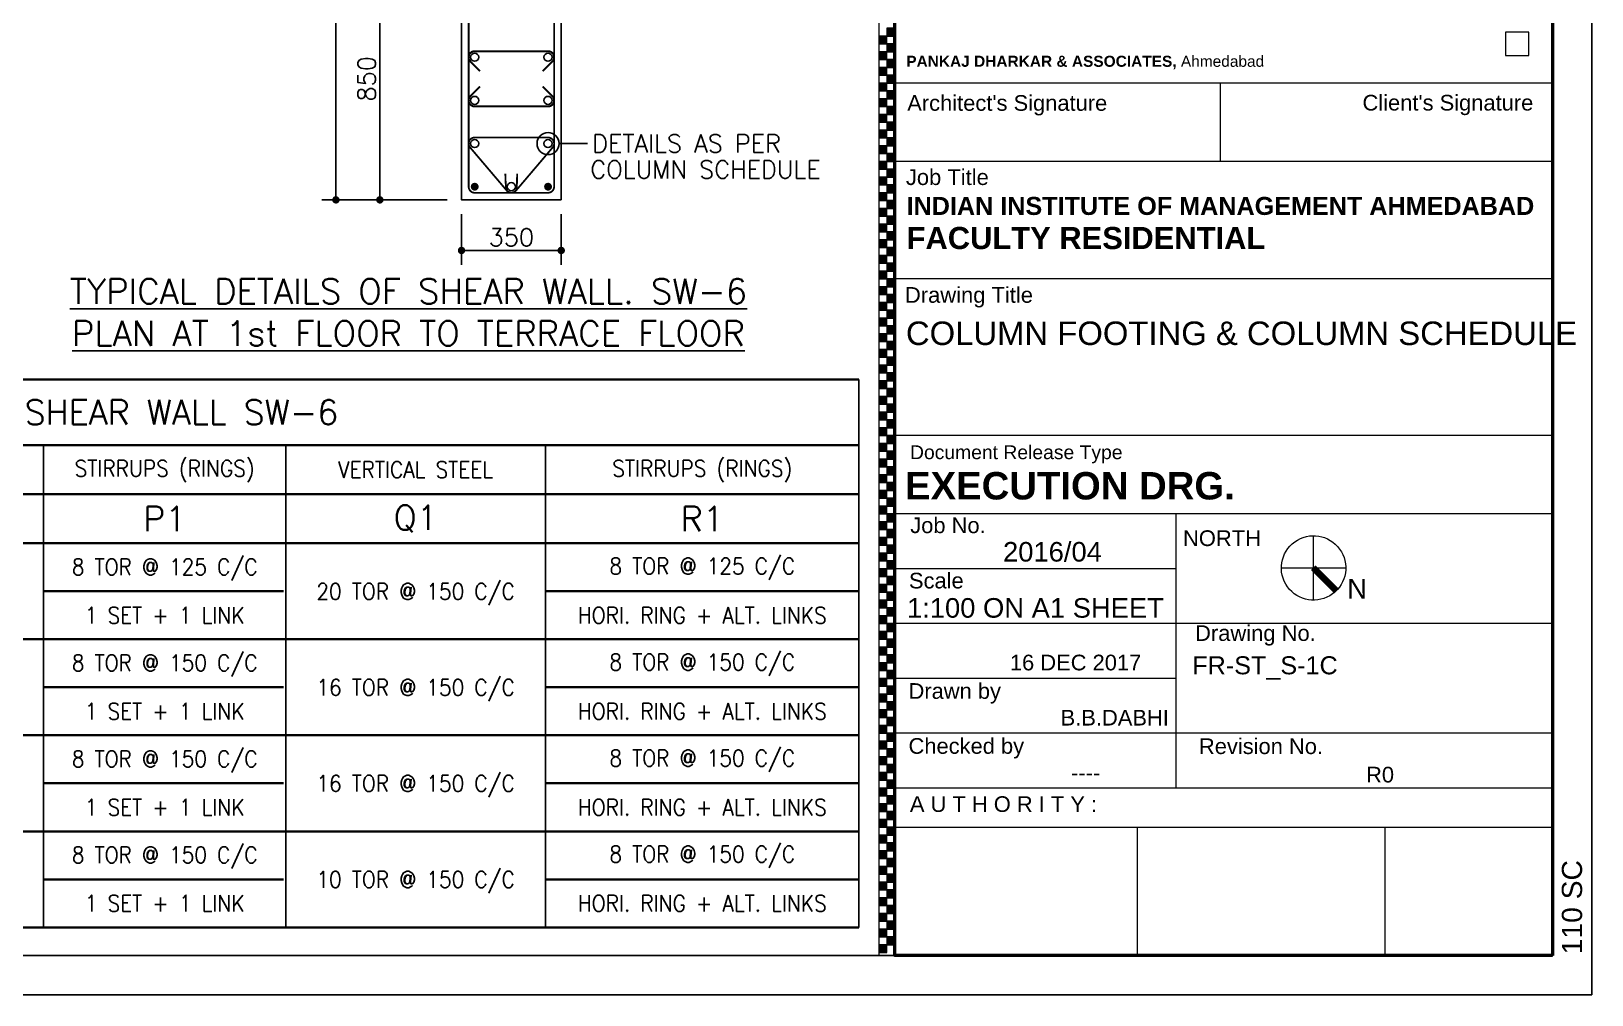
# Model space of a CAD drawing. Extents: x -200722 to 834823, y -494970 to 88783.
# Drawn here: x 293267 to 315183, y -183583 to -170053 of the extents above; entities that cross this region are included whole.
import ezdxf
from ezdxf.enums import TextEntityAlignment as Align

# ---------------------------------------------------------------- set-up
doc = ezdxf.new("R2010")
doc.units = 0
doc.header["$LTSCALE"] = 100
doc.header["$MEASUREMENT"] = 0
doc.header["$PDMODE"] = 34
doc.layers.get('0').update_dxf_attribs({"linetype": 'CONTINUOUS'})
doc.layers.get('DEFPOINTS').update_dxf_attribs({"linetype": 'CONTINUOUS'})
doc.layers.add('9_PRINT BOUNDARY_NON PRINT', color=32, linetype='CONTINUOUS', plot=False)
doc.layers.add('9_TITLE TEXT', color=7, linetype='CONTINUOUS', lineweight=20)
for name, color, linetype in [('BEAM', 4, 'CONTINUOUS'), ('COL. SHED. STEEL.', 6, 'CONTINUOUS'), ('column', 240, 'CONTINUOUS'), ('STEEL', 6, 'CONTINUOUS'), ('TEXT', 2, 'CONTINUOUS')]:
    doc.layers.add(name, color=color, linetype=linetype)
doc.styles.add('ROMANS', font='romans.shx')
doc.styles.add('SANSSERIF', font='SAS_____.pfb', dxfattribs={"height": 325})
doc.styles.get("Standard").update_dxf_attribs({"font": 'simplex.shx'})
doc.styles.add('TITLES', font='arial.ttf')
doc.dimstyles.new('STANDARD$0', dxfattribs={"dimtxt": 2.5, "dimasz": 2.5, "dimexe": 2, "dimexo": 0.7, "dimgap": 0.9, "dimtad": 1, "dimdec": 0, "dimdsep": 46, "dimtxsty": 'ROMANS', "dimcen": 0.09, "dimclrd": 4, "dimclre": 4, "dimclrt": 3, "dimadec": 0, "dimazin": 0, "dimtfac": 1, "dimtdec": 0, "dimtmove": 0, "dimatfit": 3, "dimfxl": 1, "dimtolj": 1, "dimtzin": 0, "dimarcsym": 0})

# ---------------------------------------------------------------- blocks, each defined once
blk = doc.blocks.new('TITLE CHAIN')
at = {"layer": '9_TITLE TEXT'}
h = blk.add_hatch(color=256, dxfattribs=at)
h.dxf.hatch_style = 1
h.paths.add_polyline_path([(1, -466.62), (2, -466.62), (2, -465.62), (1, -465.62)])
h = blk.add_hatch(color=256, dxfattribs=at)
h.dxf.hatch_style = 1
h.paths.add_polyline_path([(0, -467.62), (1, -467.62), (1, -466.62), (0, -466.62)])
h = blk.add_hatch(color=256, dxfattribs=at)
h.dxf.hatch_style = 1
h.paths.add_polyline_path([(1, -468.62), (2, -468.62), (2, -467.62), (1, -467.62)])
h = blk.add_hatch(color=256, dxfattribs=at)
h.dxf.hatch_style = 1
h.paths.add_polyline_path([(0, -469.62), (1, -469.62), (1, -468.62), (0, -468.62)])
h = blk.add_hatch(color=256, dxfattribs=at)
h.dxf.hatch_style = 1
h.paths.add_polyline_path([(1, -470.62), (2, -470.62), (2, -469.62), (1, -469.62)])
h = blk.add_hatch(color=256, dxfattribs=at)
h.dxf.hatch_style = 1
h.paths.add_polyline_path([(0, -471.62), (1, -471.62), (1, -470.62), (0, -470.62)])
h = blk.add_hatch(color=256, dxfattribs=at)
h.dxf.hatch_style = 1
h.paths.add_polyline_path([(1, -472.62), (2, -472.62), (2, -471.62), (1, -471.62)])
h = blk.add_hatch(color=256, dxfattribs=at)
h.dxf.hatch_style = 1
h.paths.add_polyline_path([(0, -473.62), (1, -473.62), (1, -472.62), (0, -472.62)])
h = blk.add_hatch(color=256, dxfattribs=at)
h.dxf.hatch_style = 1
h.paths.add_polyline_path([(1, -474.62), (2, -474.62), (2, -473.62), (1, -473.62)])
h = blk.add_hatch(color=256, dxfattribs=at)
h.dxf.hatch_style = 1
h.paths.add_polyline_path([(0, -475.62), (1, -475.62), (1, -474.62), (0, -474.62)])
h = blk.add_hatch(color=256, dxfattribs=at)
h.dxf.hatch_style = 1
h.paths.add_polyline_path([(1, -476.62), (2, -476.62), (2, -475.62), (1, -475.62)])
h = blk.add_hatch(color=256, dxfattribs=at)
h.dxf.hatch_style = 1
h.paths.add_polyline_path([(0, -477.62), (1, -477.62), (1, -476.62), (0, -476.62)])
h = blk.add_hatch(color=256, dxfattribs=at)
h.dxf.hatch_style = 1
h.paths.add_polyline_path([(1, -478.62), (2, -478.62), (2, -477.62), (1, -477.62)])
h = blk.add_hatch(color=256, dxfattribs=at)
h.dxf.hatch_style = 1
h.paths.add_polyline_path([(0, -479.62), (1, -479.62), (1, -478.62), (0, -478.62)])
h = blk.add_hatch(color=256, dxfattribs=at)
h.dxf.hatch_style = 1
h.paths.add_polyline_path([(1, -480.62), (2, -480.62), (2, -479.62), (1, -479.62)])
h = blk.add_hatch(color=256, dxfattribs=at)
h.dxf.hatch_style = 1
h.paths.add_polyline_path([(0, -481.62), (1, -481.62), (1, -480.62), (0, -480.62)])
h = blk.add_hatch(color=256, dxfattribs=at)
h.dxf.hatch_style = 1
h.paths.add_polyline_path([(1, -482.62), (2, -482.62), (2, -481.62), (1, -481.62)])
h = blk.add_hatch(color=256, dxfattribs=at)
h.dxf.hatch_style = 1
h.paths.add_polyline_path([(0, -483.62), (1, -483.62), (1, -482.62), (0, -482.62)])
h = blk.add_hatch(color=256, dxfattribs=at)
h.dxf.hatch_style = 1
h.paths.add_polyline_path([(1, -484.62), (2, -484.62), (2, -483.62), (1, -483.62)])
h = blk.add_hatch(color=256, dxfattribs=at)
h.dxf.hatch_style = 1
h.paths.add_polyline_path([(0, -485.62), (1, -485.62), (1, -484.62), (0, -484.62)])
h = blk.add_hatch(color=256, dxfattribs=at)
h.dxf.hatch_style = 1
h.paths.add_polyline_path([(1, -486.62), (2, -486.62), (2, -485.62), (1, -485.62)])
h = blk.add_hatch(color=256, dxfattribs=at)
h.dxf.hatch_style = 1
h.paths.add_polyline_path([(0, -487.62), (1, -487.62), (1, -486.62), (0, -486.62)])
h = blk.add_hatch(color=256, dxfattribs=at)
h.dxf.hatch_style = 1
h.paths.add_polyline_path([(1, -488.62), (2, -488.62), (2, -487.62), (1, -487.62)])
h = blk.add_hatch(color=256, dxfattribs=at)
h.dxf.hatch_style = 1
h.paths.add_polyline_path([(0, -489.62), (1, -489.62), (1, -488.62), (0, -488.62)])
h = blk.add_hatch(color=256, dxfattribs=at)
h.dxf.hatch_style = 1
h.paths.add_polyline_path([(1, -490.62), (2, -490.62), (2, -489.62), (1, -489.62)])
h = blk.add_hatch(color=256, dxfattribs=at)
h.dxf.hatch_style = 1
h.paths.add_polyline_path([(0, -491.62), (1, -491.62), (1, -490.62), (0, -490.62)])
h = blk.add_hatch(color=256, dxfattribs=at)
h.dxf.hatch_style = 1
h.paths.add_polyline_path([(1, -492.62), (2, -492.62), (2, -491.62), (1, -491.62)])
h = blk.add_hatch(color=256, dxfattribs=at)
h.dxf.hatch_style = 1
h.paths.add_polyline_path([(0, -493.62), (1, -493.62), (1, -492.62), (0, -492.62)])
h = blk.add_hatch(color=256, dxfattribs=at)
h.dxf.hatch_style = 1
h.paths.add_polyline_path([(1, -494.62), (2, -494.62), (2, -493.62), (1, -493.62)])
h = blk.add_hatch(color=256, dxfattribs=at)
h.dxf.hatch_style = 1
h.paths.add_polyline_path([(0, -495.62), (1, -495.62), (1, -494.62), (0, -494.62)])
h = blk.add_hatch(color=256, dxfattribs=at)
h.dxf.hatch_style = 1
h.paths.add_polyline_path([(1, -496.62), (2, -496.62), (2, -495.62), (1, -495.62)])
h = blk.add_hatch(color=256, dxfattribs=at)
h.dxf.hatch_style = 1
h.paths.add_polyline_path([(0, -497.62), (1, -497.62), (1, -496.62), (0, -496.62)])
h = blk.add_hatch(color=256, dxfattribs=at)
h.dxf.hatch_style = 1
h.paths.add_polyline_path([(1, -498.62), (2, -498.62), (2, -497.62), (1, -497.62)])
h = blk.add_hatch(color=256, dxfattribs=at)
h.dxf.hatch_style = 1
h.paths.add_polyline_path([(0, -499.62), (1, -499.62), (1, -498.62), (0, -498.62)])
h = blk.add_hatch(color=256, dxfattribs=at)
h.dxf.hatch_style = 1
h.paths.add_polyline_path([(1, -500.62), (2, -500.62), (2, -499.62), (1, -499.62)])
h = blk.add_hatch(color=256, dxfattribs=at)
h.dxf.hatch_style = 1
h.paths.add_polyline_path([(0, -501.62), (1, -501.62), (1, -500.62), (0, -500.62)])
h = blk.add_hatch(color=256, dxfattribs=at)
h.dxf.hatch_style = 1
h.paths.add_polyline_path([(1, -502.62), (2, -502.62), (2, -501.62), (1, -501.62)])
h = blk.add_hatch(color=256, dxfattribs=at)
h.dxf.hatch_style = 1
h.paths.add_polyline_path([(0, -503.62), (1, -503.62), (1, -502.62), (0, -502.62)])
h = blk.add_hatch(color=256, dxfattribs=at)
h.dxf.hatch_style = 1
h.paths.add_polyline_path([(1, -504.62), (2, -504.62), (2, -503.62), (1, -503.62)])
h = blk.add_hatch(color=256, dxfattribs=at)
h.dxf.hatch_style = 1
h.paths.add_polyline_path([(0, -505.62), (1, -505.62), (1, -504.62), (0, -504.62)])
h = blk.add_hatch(color=256, dxfattribs=at)
h.dxf.hatch_style = 1
h.paths.add_polyline_path([(1, -506.62), (2, -506.62), (2, -505.62), (1, -505.62)])
h = blk.add_hatch(color=256, dxfattribs=at)
h.dxf.hatch_style = 1
h.paths.add_polyline_path([(0, -507.62), (1, -507.62), (1, -506.62), (0, -506.62)])
h = blk.add_hatch(color=256, dxfattribs=at)
h.dxf.hatch_style = 1
h.paths.add_polyline_path([(1, -508.62), (2, -508.62), (2, -507.62), (1, -507.62)])
h = blk.add_hatch(color=256, dxfattribs=at)
h.dxf.hatch_style = 1
h.paths.add_polyline_path([(0, -509.62), (1, -509.62), (1, -508.62), (0, -508.62)])
h = blk.add_hatch(color=256, dxfattribs=at)
h.dxf.hatch_style = 1
h.paths.add_polyline_path([(1, -510.62), (2, -510.62), (2, -509.62), (1, -509.62)])
h = blk.add_hatch(color=256, dxfattribs=at)
h.dxf.hatch_style = 1
h.paths.add_polyline_path([(0, -511.62), (1, -511.62), (1, -510.62), (0, -510.62)])
h = blk.add_hatch(color=256, dxfattribs=at)
h.dxf.hatch_style = 1
h.paths.add_polyline_path([(1, -512.62), (2, -512.62), (2, -511.62), (1, -511.62)])
h = blk.add_hatch(color=256, dxfattribs=at)
h.dxf.hatch_style = 1
h.paths.add_polyline_path([(0, -513.62), (1, -513.62), (1, -512.62), (0, -512.62)])
h = blk.add_hatch(color=256, dxfattribs=at)
h.dxf.hatch_style = 1
h.paths.add_polyline_path([(1, -514.62), (2, -514.62), (2, -513.62), (1, -513.62)])
h = blk.add_hatch(color=256, dxfattribs=at)
h.dxf.hatch_style = 1
h.paths.add_polyline_path([(0, -515.62), (1, -515.62), (1, -514.62), (0, -514.62)])
h = blk.add_hatch(color=256, dxfattribs=at)
h.dxf.hatch_style = 1
h.paths.add_polyline_path([(1, -516.62), (2, -516.62), (2, -515.62), (1, -515.62)])
h = blk.add_hatch(color=256, dxfattribs=at)
h.dxf.hatch_style = 1
h.paths.add_polyline_path([(0, -517.62), (1, -517.62), (1, -516.62), (0, -516.62)])
h = blk.add_hatch(color=256, dxfattribs=at)
h.dxf.hatch_style = 1
h.paths.add_polyline_path([(1, -518.62), (2, -518.62), (2, -517.62), (1, -517.62)])
h = blk.add_hatch(color=256, dxfattribs=at)
h.dxf.hatch_style = 1
h.paths.add_polyline_path([(0, -519.62), (1, -519.62), (1, -518.62), (0, -518.62)])
h = blk.add_hatch(color=256, dxfattribs=at)
h.dxf.hatch_style = 1
h.paths.add_polyline_path([(1, -520.62), (2, -520.62), (2, -519.62), (1, -519.62)])
h = blk.add_hatch(color=256, dxfattribs=at)
h.dxf.hatch_style = 1
h.paths.add_polyline_path([(0, -521.62), (1, -521.62), (1, -520.62), (0, -520.62)])
h = blk.add_hatch(color=256, dxfattribs=at)
h.dxf.hatch_style = 1
h.paths.add_polyline_path([(1, -522.62), (2, -522.62), (2, -521.62), (1, -521.62)])
h = blk.add_hatch(color=256, dxfattribs=at)
h.dxf.hatch_style = 1
h.paths.add_polyline_path([(0, -523.62), (1, -523.62), (1, -522.62), (0, -522.62)])
h = blk.add_hatch(color=256, dxfattribs=at)
h.dxf.hatch_style = 1
h.paths.add_polyline_path([(1, -524.62), (2, -524.62), (2, -523.62), (1, -523.62)])
h = blk.add_hatch(color=256, dxfattribs=at)
h.dxf.hatch_style = 1
h.paths.add_polyline_path([(0, -525.62), (1, -525.62), (1, -524.62), (0, -524.62)])
h = blk.add_hatch(color=256, dxfattribs=at)
h.dxf.hatch_style = 1
h.paths.add_polyline_path([(1, -526.62), (2, -526.62), (2, -525.62), (1, -525.62)])
h = blk.add_hatch(color=256, dxfattribs=at)
h.dxf.hatch_style = 1
h.paths.add_polyline_path([(0, -527.62), (1, -527.62), (1, -526.62), (0, -526.62)])
h = blk.add_hatch(color=256, dxfattribs=at)
h.dxf.hatch_style = 1
h.paths.add_polyline_path([(1, -528.62), (2, -528.62), (2, -527.62), (1, -527.62)])
h = blk.add_hatch(color=256, dxfattribs=at)
h.dxf.hatch_style = 1
h.paths.add_polyline_path([(0, -529.62), (1, -529.62), (1, -528.62), (0, -528.62)])
h = blk.add_hatch(color=256, dxfattribs=at)
h.dxf.hatch_style = 1
h.paths.add_polyline_path([(1, -530.62), (2, -530.62), (2, -529.62), (1, -529.62)])
h = blk.add_hatch(color=256, dxfattribs=at)
h.dxf.hatch_style = 1
h.paths.add_polyline_path([(0, -531.62), (1, -531.62), (1, -530.62), (0, -530.62)])
h = blk.add_hatch(color=256, dxfattribs=at)
h.dxf.hatch_style = 1
h.paths.add_polyline_path([(1, -532.62), (2, -532.62), (2, -531.62), (1, -531.62)])
h = blk.add_hatch(color=256, dxfattribs=at)
h.dxf.hatch_style = 1
h.paths.add_polyline_path([(0, -533.62), (1, -533.62), (1, -532.62), (0, -532.62)])
h = blk.add_hatch(color=256, dxfattribs=at)
h.dxf.hatch_style = 1
h.paths.add_polyline_path([(1, -534.62), (2, -534.62), (2, -533.62), (1, -533.62)])
h = blk.add_hatch(color=256, dxfattribs=at)
h.dxf.hatch_style = 1
h.paths.add_polyline_path([(0, -535.62), (1, -535.62), (1, -534.62), (0, -534.62)])
h = blk.add_hatch(color=256, dxfattribs=at)
h.dxf.hatch_style = 1
h.paths.add_polyline_path([(1, -536.62), (2, -536.62), (2, -535.62), (1, -535.62)])
h = blk.add_hatch(color=256, dxfattribs=at)
h.dxf.hatch_style = 1
h.paths.add_polyline_path([(0, -537.62), (1, -537.62), (1, -536.62), (0, -536.62)])
h = blk.add_hatch(color=256, dxfattribs=at)
h.dxf.hatch_style = 1
h.paths.add_polyline_path([(1, -538.62), (2, -538.62), (2, -537.62), (1, -537.62)])
h = blk.add_hatch(color=256, dxfattribs=at)
h.dxf.hatch_style = 1
h.paths.add_polyline_path([(0, -539.62), (1, -539.62), (1, -538.62), (0, -538.62)])
h = blk.add_hatch(color=256, dxfattribs=at)
h.dxf.hatch_style = 1
h.paths.add_polyline_path([(1, -540.62), (2, -540.62), (2, -539.62), (1, -539.62)])
h = blk.add_hatch(color=256, dxfattribs=at)
h.dxf.hatch_style = 1
h.paths.add_polyline_path([(0, -541.62), (1, -541.62), (1, -540.62), (0, -540.62)])
h = blk.add_hatch(color=256, dxfattribs=at)
h.dxf.hatch_style = 1
h.paths.add_polyline_path([(1, -542.62), (2, -542.62), (2, -541.62), (1, -541.62)])
h = blk.add_hatch(color=256, dxfattribs=at)
h.dxf.hatch_style = 1
h.paths.add_polyline_path([(0, -543.62), (1, -543.62), (1, -542.62), (0, -542.62)])
h = blk.add_hatch(color=256, dxfattribs=at)
h.dxf.hatch_style = 1
h.paths.add_polyline_path([(1, -544.62), (2, -544.62), (2, -543.62), (1, -543.62)])
h = blk.add_hatch(color=256, dxfattribs=at)
h.dxf.hatch_style = 1
h.paths.add_polyline_path([(0, -545.62), (1, -545.62), (1, -544.62), (0, -544.62)])
h = blk.add_hatch(color=256, dxfattribs=at)
h.dxf.hatch_style = 1
h.paths.add_polyline_path([(1, -546.62), (2, -546.62), (2, -545.62), (1, -545.62)])
h = blk.add_hatch(color=256, dxfattribs=at)
h.dxf.hatch_style = 1
h.paths.add_polyline_path([(0, -547.62), (1, -547.62), (1, -546.62), (0, -546.62)])
h = blk.add_hatch(color=256, dxfattribs=at)
h.dxf.hatch_style = 1
h.paths.add_polyline_path([(1, -548.62), (2, -548.62), (2, -547.62), (1, -547.62)])
h = blk.add_hatch(color=256, dxfattribs=at)
h.dxf.hatch_style = 1
h.paths.add_polyline_path([(0, -549.62), (1, -549.62), (1, -548.62), (0, -548.62)])
h = blk.add_hatch(color=256, dxfattribs=at)
h.dxf.hatch_style = 1
h.paths.add_polyline_path([(1, -550.62), (2, -550.62), (2, -549.62), (1, -549.62)])
h = blk.add_hatch(color=256, dxfattribs=at)
h.dxf.hatch_style = 1
h.paths.add_polyline_path([(0, -551.62), (1, -551.62), (1, -550.62), (0, -550.62)])
h = blk.add_hatch(color=256, dxfattribs=at)
h.dxf.hatch_style = 1
h.paths.add_polyline_path([(1, -552.62), (2, -552.62), (2, -551.62), (1, -551.62)])
h = blk.add_hatch(color=256, dxfattribs=at)
h.dxf.hatch_style = 1
h.paths.add_polyline_path([(0, -553.62), (1, -553.62), (1, -552.62), (0, -552.62)])
h = blk.add_hatch(color=256, dxfattribs=at)
h.dxf.hatch_style = 1
h.paths.add_polyline_path([(1, -554.62), (2, -554.62), (2, -553.62), (1, -553.62)])
h = blk.add_hatch(color=256, dxfattribs=at)
h.dxf.hatch_style = 1
h.paths.add_polyline_path([(0, -555.62), (1, -555.62), (1, -554.62), (0, -554.62)])
h = blk.add_hatch(color=256, dxfattribs=at)
h.dxf.hatch_style = 1
h.paths.add_polyline_path([(1, -556.62), (2, -556.62), (2, -555.62), (1, -555.62)])
h = blk.add_hatch(color=256, dxfattribs=at)
h.dxf.hatch_style = 1
h.paths.add_polyline_path([(0, -557.62), (1, -557.62), (1, -556.62), (0, -556.62)])
h = blk.add_hatch(color=256, dxfattribs=at)
h.dxf.hatch_style = 1
h.paths.add_polyline_path([(1, -558.62), (2, -558.62), (2, -557.62), (1, -557.62)])
h = blk.add_hatch(color=256, dxfattribs=at)
h.dxf.hatch_style = 1
h.paths.add_polyline_path([(0, -559.62), (1, -559.62), (1, -558.62), (0, -558.62)])
h = blk.add_hatch(color=256, dxfattribs=at)
h.dxf.hatch_style = 1
h.paths.add_polyline_path([(1, -560.62), (2, -560.62), (2, -559.62), (1, -559.62)])
h = blk.add_hatch(color=256, dxfattribs=at)
h.dxf.hatch_style = 1
h.paths.add_polyline_path([(0, -561.62), (1, -561.62), (1, -560.62), (0, -560.62)])
h = blk.add_hatch(color=256, dxfattribs=at)
h.dxf.hatch_style = 1
h.paths.add_polyline_path([(1, -562.62), (2, -562.62), (2, -561.62), (1, -561.62)])
h = blk.add_hatch(color=256, dxfattribs=at)
h.dxf.hatch_style = 1
h.paths.add_polyline_path([(0, -563.62), (1, -563.62), (1, -562.62), (0, -562.62)])
h = blk.add_hatch(color=256, dxfattribs=at)
h.dxf.hatch_style = 1
h.paths.add_polyline_path([(1, -564.62), (2, -564.62), (2, -563.62), (1, -563.62)])
h = blk.add_hatch(color=256, dxfattribs=at)
h.dxf.hatch_style = 1
h.paths.add_polyline_path([(0, -565.62), (1, -565.62), (1, -564.62), (0, -564.62)])
h = blk.add_hatch(color=256, dxfattribs=at)
h.dxf.hatch_style = 1
h.paths.add_polyline_path([(1, -566.62), (2, -566.62), (2, -565.62), (1, -565.62)])
h = blk.add_hatch(color=256, dxfattribs=at)
h.dxf.hatch_style = 1
h.paths.add_polyline_path([(0, -567.62), (1, -567.62), (1, -566.62), (0, -566.62)])
h = blk.add_hatch(color=256, dxfattribs=at)
h.dxf.hatch_style = 1
h.paths.add_polyline_path([(1, -568.62), (2, -568.62), (2, -567.62), (1, -567.62)])
h = blk.add_hatch(color=256, dxfattribs=at)
h.dxf.hatch_style = 1
h.paths.add_polyline_path([(0, -569.62), (1, -569.62), (1, -568.62), (0, -568.62)])
h = blk.add_hatch(color=256, dxfattribs=at)
h.dxf.hatch_style = 1
h.paths.add_polyline_path([(1, -570.62), (2, -570.62), (2, -569.62), (1, -569.62)])
h = blk.add_hatch(color=256, dxfattribs=at)
h.dxf.hatch_style = 1
h.paths.add_polyline_path([(0, -571.62), (1, -571.62), (1, -570.62), (0, -570.62)])
h = blk.add_hatch(color=256, dxfattribs=at)
h.dxf.hatch_style = 1
h.paths.add_polyline_path([(1, -572.62), (2, -572.62), (2, -571.62), (1, -571.62)])
h = blk.add_hatch(color=256, dxfattribs=at)
h.dxf.hatch_style = 1
h.paths.add_polyline_path([(0, -573.62), (1, -573.62), (1, -572.62), (0, -572.62)])
h = blk.add_hatch(color=256, dxfattribs=at)
h.dxf.hatch_style = 1
h.paths.add_polyline_path([(1, -574.62), (2, -574.62), (2, -573.62), (1, -573.62)])
h = blk.add_hatch(color=256, dxfattribs=at)
h.dxf.hatch_style = 1
h.paths.add_polyline_path([(0, -575.62), (1, -575.62), (1, -574.62), (0, -574.62)])
h = blk.add_hatch(color=256, dxfattribs=at)
h.dxf.hatch_style = 1
h.paths.add_polyline_path([(1, -576.62), (2, -576.62), (2, -575.62), (1, -575.62)])
h = blk.add_hatch(color=256, dxfattribs=at)
h.dxf.hatch_style = 1
h.paths.add_polyline_path([(0, -577.62), (1, -577.62), (1, -576.62), (0, -576.62)])
h = blk.add_hatch(color=256, dxfattribs=at)
h.dxf.hatch_style = 1
h.paths.add_polyline_path([(1, -578.62), (2, -578.62), (2, -577.62), (1, -577.62)])
h = blk.add_hatch(color=256, dxfattribs=at)
h.dxf.hatch_style = 1
h.paths.add_polyline_path([(0, -579.62), (1, -579.62), (1, -578.62), (0, -578.62)])
h = blk.add_hatch(color=256, dxfattribs=at)
h.dxf.hatch_style = 1
h.paths.add_polyline_path([(1, -580.62), (2, -580.62), (2, -579.62), (1, -579.62)])
h = blk.add_hatch(color=256, dxfattribs=at)
h.dxf.hatch_style = 1
h.paths.add_polyline_path([(0, -581.62), (1, -581.62), (1, -580.62), (0, -580.62)])
h = blk.add_hatch(color=256, dxfattribs=at)
h.dxf.hatch_style = 1
h.paths.add_polyline_path([(1, -582.62), (2, -582.62), (2, -581.62), (1, -581.62)])
h = blk.add_hatch(color=256, dxfattribs=at)
h.dxf.hatch_style = 1
h.paths.add_polyline_path([(0, -583.62), (1, -583.62), (1, -582.62), (0, -582.62)])
for p, q in [((0, -584), (0, 0)), ((2, -584), (2, 0))]:
    blk.add_line(p, q, dxfattribs=at)
for points in [[(1, -466.62), (2, -466.62), (2, -465.62), (1, -465.62)], [(0, -467.62), (1, -467.62), (1, -466.62), (0, -466.62)], [(1, -468.62), (2, -468.62), (2, -467.62), (1, -467.62)], [(0, -469.62), (1, -469.62), (1, -468.62), (0, -468.62)], [(1, -470.62), (2, -470.62), (2, -469.62), (1, -469.62)], [(0, -471.62), (1, -471.62), (1, -470.62), (0, -470.62)], [(1, -472.62), (2, -472.62), (2, -471.62), (1, -471.62)], [(0, -473.62), (1, -473.62), (1, -472.62), (0, -472.62)], [(1, -474.62), (2, -474.62), (2, -473.62), (1, -473.62)], [(0, -475.62), (1, -475.62), (1, -474.62), (0, -474.62)], [(1, -476.62), (2, -476.62), (2, -475.62), (1, -475.62)], [(0, -477.62), (1, -477.62), (1, -476.62), (0, -476.62)], [(1, -478.62), (2, -478.62), (2, -477.62), (1, -477.62)], [(0, -479.62), (1, -479.62), (1, -478.62), (0, -478.62)], [(1, -480.62), (2, -480.62), (2, -479.62), (1, -479.62)], [(0, -481.62), (1, -481.62), (1, -480.62), (0, -480.62)], [(1, -482.62), (2, -482.62), (2, -481.62), (1, -481.62)], [(0, -483.62), (1, -483.62), (1, -482.62), (0, -482.62)], [(1, -484.62), (2, -484.62), (2, -483.62), (1, -483.62)], [(0, -485.62), (1, -485.62), (1, -484.62), (0, -484.62)], [(1, -486.62), (2, -486.62), (2, -485.62), (1, -485.62)], [(0, -487.62), (1, -487.62), (1, -486.62), (0, -486.62)], [(1, -488.62), (2, -488.62), (2, -487.62), (1, -487.62)], [(0, -489.62), (1, -489.62), (1, -488.62), (0, -488.62)], [(1, -490.62), (2, -490.62), (2, -489.62), (1, -489.62)], [(0, -491.62), (1, -491.62), (1, -490.62), (0, -490.62)], [(1, -492.62), (2, -492.62), (2, -491.62), (1, -491.62)], [(0, -493.62), (1, -493.62), (1, -492.62), (0, -492.62)], [(1, -494.62), (2, -494.62), (2, -493.62), (1, -493.62)], [(0, -495.62), (1, -495.62), (1, -494.62), (0, -494.62)], [(1, -496.62), (2, -496.62), (2, -495.62), (1, -495.62)], [(0, -497.62), (1, -497.62), (1, -496.62), (0, -496.62)], [(1, -498.62), (2, -498.62), (2, -497.62), (1, -497.62)], [(0, -499.62), (1, -499.62), (1, -498.62), (0, -498.62)], [(1, -500.62), (2, -500.62), (2, -499.62), (1, -499.62)], [(0, -501.62), (1, -501.62), (1, -500.62), (0, -500.62)], [(1, -502.62), (2, -502.62), (2, -501.62), (1, -501.62)], [(0, -503.62), (1, -503.62), (1, -502.62), (0, -502.62)], [(1, -504.62), (2, -504.62), (2, -503.62), (1, -503.62)], [(0, -505.62), (1, -505.62), (1, -504.62), (0, -504.62)], [(1, -506.62), (2, -506.62), (2, -505.62), (1, -505.62)], [(0, -507.62), (1, -507.62), (1, -506.62), (0, -506.62)], [(1, -508.62), (2, -508.62), (2, -507.62), (1, -507.62)], [(0, -509.62), (1, -509.62), (1, -508.62), (0, -508.62)], [(1, -510.62), (2, -510.62), (2, -509.62), (1, -509.62)], [(0, -511.62), (1, -511.62), (1, -510.62), (0, -510.62)], [(1, -512.62), (2, -512.62), (2, -511.62), (1, -511.62)], [(0, -513.62), (1, -513.62), (1, -512.62), (0, -512.62)], [(1, -514.62), (2, -514.62), (2, -513.62), (1, -513.62)], [(0, -515.62), (1, -515.62), (1, -514.62), (0, -514.62)], [(1, -516.62), (2, -516.62), (2, -515.62), (1, -515.62)], [(0, -517.62), (1, -517.62), (1, -516.62), (0, -516.62)], [(1, -518.62), (2, -518.62), (2, -517.62), (1, -517.62)], [(0, -519.62), (1, -519.62), (1, -518.62), (0, -518.62)], [(1, -520.62), (2, -520.62), (2, -519.62), (1, -519.62)], [(0, -521.62), (1, -521.62), (1, -520.62), (0, -520.62)], [(1, -522.62), (2, -522.62), (2, -521.62), (1, -521.62)], [(0, -523.62), (1, -523.62), (1, -522.62), (0, -522.62)], [(1, -524.62), (2, -524.62), (2, -523.62), (1, -523.62)], [(0, -525.62), (1, -525.62), (1, -524.62), (0, -524.62)], [(1, -526.62), (2, -526.62), (2, -525.62), (1, -525.62)], [(0, -527.62), (1, -527.62), (1, -526.62), (0, -526.62)], [(1, -528.62), (2, -528.62), (2, -527.62), (1, -527.62)], [(0, -529.62), (1, -529.62), (1, -528.62), (0, -528.62)], [(1, -530.62), (2, -530.62), (2, -529.62), (1, -529.62)], [(0, -531.62), (1, -531.62), (1, -530.62), (0, -530.62)], [(1, -532.62), (2, -532.62), (2, -531.62), (1, -531.62)], [(0, -533.62), (1, -533.62), (1, -532.62), (0, -532.62)], [(1, -534.62), (2, -534.62), (2, -533.62), (1, -533.62)], [(0, -535.62), (1, -535.62), (1, -534.62), (0, -534.62)], [(1, -536.62), (2, -536.62), (2, -535.62), (1, -535.62)], [(0, -537.62), (1, -537.62), (1, -536.62), (0, -536.62)], [(1, -538.62), (2, -538.62), (2, -537.62), (1, -537.62)], [(0, -539.62), (1, -539.62), (1, -538.62), (0, -538.62)], [(1, -540.62), (2, -540.62), (2, -539.62), (1, -539.62)], [(0, -541.62), (1, -541.62), (1, -540.62), (0, -540.62)], [(1, -542.62), (2, -542.62), (2, -541.62), (1, -541.62)], [(0, -543.62), (1, -543.62), (1, -542.62), (0, -542.62)], [(1, -544.62), (2, -544.62), (2, -543.62), (1, -543.62)], [(0, -545.62), (1, -545.62), (1, -544.62), (0, -544.62)], [(1, -546.62), (2, -546.62), (2, -545.62), (1, -545.62)], [(0, -547.62), (1, -547.62), (1, -546.62), (0, -546.62)], [(1, -548.62), (2, -548.62), (2, -547.62), (1, -547.62)], [(0, -549.62), (1, -549.62), (1, -548.62), (0, -548.62)], [(1, -550.62), (2, -550.62), (2, -549.62), (1, -549.62)], [(0, -551.62), (1, -551.62), (1, -550.62), (0, -550.62)], [(1, -552.62), (2, -552.62), (2, -551.62), (1, -551.62)], [(0, -553.62), (1, -553.62), (1, -552.62), (0, -552.62)], [(1, -554.62), (2, -554.62), (2, -553.62), (1, -553.62)], [(0, -555.62), (1, -555.62), (1, -554.62), (0, -554.62)], [(1, -556.62), (2, -556.62), (2, -555.62), (1, -555.62)], [(0, -557.62), (1, -557.62), (1, -556.62), (0, -556.62)], [(1, -558.62), (2, -558.62), (2, -557.62), (1, -557.62)], [(0, -559.62), (1, -559.62), (1, -558.62), (0, -558.62)], [(1, -560.62), (2, -560.62), (2, -559.62), (1, -559.62)], [(0, -561.62), (1, -561.62), (1, -560.62), (0, -560.62)], [(1, -562.62), (2, -562.62), (2, -561.62), (1, -561.62)], [(0, -563.62), (1, -563.62), (1, -562.62), (0, -562.62)], [(1, -564.62), (2, -564.62), (2, -563.62), (1, -563.62)], [(0, -565.62), (1, -565.62), (1, -564.62), (0, -564.62)], [(1, -566.62), (2, -566.62), (2, -565.62), (1, -565.62)], [(0, -567.62), (1, -567.62), (1, -566.62), (0, -566.62)], [(1, -568.62), (2, -568.62), (2, -567.62), (1, -567.62)], [(0, -569.62), (1, -569.62), (1, -568.62), (0, -568.62)], [(1, -570.62), (2, -570.62), (2, -569.62), (1, -569.62)], [(0, -571.62), (1, -571.62), (1, -570.62), (0, -570.62)], [(1, -572.62), (2, -572.62), (2, -571.62), (1, -571.62)], [(0, -573.62), (1, -573.62), (1, -572.62), (0, -572.62)], [(1, -574.62), (2, -574.62), (2, -573.62), (1, -573.62)], [(0, -575.62), (1, -575.62), (1, -574.62), (0, -574.62)], [(1, -576.62), (2, -576.62), (2, -575.62), (1, -575.62)], [(0, -577.62), (1, -577.62), (1, -576.62), (0, -576.62)], [(1, -578.62), (2, -578.62), (2, -577.62), (1, -577.62)], [(0, -579.62), (1, -579.62), (1, -578.62), (0, -578.62)], [(1, -580.62), (2, -580.62), (2, -579.62), (1, -579.62)], [(0, -581.62), (1, -581.62), (1, -580.62), (0, -580.62)], [(1, -582.62), (2, -582.62), (2, -581.62), (1, -581.62)], [(0, -583.62), (1, -583.62), (1, -582.62), (0, -582.62)]]:
    blk.add_lwpolyline(points, close=True, dxfattribs=at)
blk = doc.blocks.new('DOT')
at = {"color": 0, "linetype": 'ByBlock'}
blk.add_line((-0.5, 0), (-1, 0), dxfattribs=at)
at = {"color": 0, "linetype": 'ByBlock', "const_width": 0.5}
blk.add_lwpolyline([(-0.25, 0, 1), (0.25, 0, 1)], format="xyb", close=True, dxfattribs=at)
blk = doc.blocks.new('*D51')
at = {"layer": 'BEAM', "color": 0, "lineweight": -2, "transparency": 16777216}
for p, q in [((299110, -152661), (297346, -152661)), ((297546, -152765), (297546, -172317)), ((299110, -172421), (297346, -172421))]:
    blk.add_line(p, q, dxfattribs=at)
at = {"layer": 'DEFPOINTS', "color": 0, "lineweight": -3, "transparency": 16777216}
for p in [(299310, -152661), (297546, -172421), (299310, -172421, 0)]:
    blk.add_point(p, dxfattribs=at)
at = {"layer": 'BEAM', "color": 0, "lineweight": -2, "transparency": 16777216, "xscale": 104, "yscale": 104, "zscale": 104}
for p, rotation in [((297546, -152661), 90), ((297546, -172421), 270)]:
    blk.add_blockref('DOT', p, dxfattribs=dict(at, rotation=rotation))
at = {"layer": 'BEAM', "color": 0, "transparency": 16777216, "insert": (297362, -162541), "char_height": 248, "attachment_point": 5, "rotation": 90}
blk.add_mtext('\\A1;4940', dxfattribs=at)
blk = doc.blocks.new('_DOT')
at = {"color": 0, "linetype": 'ByBlock'}
blk.add_line((-0.5, 0), (-1, 0), dxfattribs=at)
at = {"color": 0, "linetype": 'ByBlock', "const_width": 0.5}
blk.add_lwpolyline([(-0.25, 0, 1), (0.25, 0, 1)], format="xyb", close=True, dxfattribs=at)
blk = doc.blocks.new('*D52')
at = {"layer": 'BEAM', "color": 0, "lineweight": -2, "transparency": 16777216}
for p, q in [((299110, -169021), (297963, -169021)), ((298163, -172317), (298163, -169125)), ((299110, -172421), (297963, -172421))]:
    blk.add_line(p, q, dxfattribs=at)
at = {"layer": 'DEFPOINTS', "color": 0, "lineweight": -3, "transparency": 16777216}
for p in [(298163, -169021), (299310, -169021, 0), (299310, -172421)]:
    blk.add_point(p, dxfattribs=at)
at = {"layer": 'BEAM', "color": 0, "lineweight": -2, "transparency": 16777216, "xscale": 104, "yscale": 104, "zscale": 104}
for p, rotation in [((298163, -169021), 90), ((298163, -172421), 270)]:
    blk.add_blockref('DOT', p, dxfattribs=dict(at, rotation=rotation))
at = {"layer": 'BEAM', "color": 0, "transparency": 16777216, "insert": (297979, -170721), "char_height": 248, "attachment_point": 5, "rotation": 90}
blk.add_mtext('\\A1;850', dxfattribs=at)
blk = doc.blocks.new('*D53')
at = {"layer": 'BEAM', "color": 0, "lineweight": -2, "transparency": 16777216}
for p, q in [((299310, -172621), (299310, -173331)), ((300710, -172621), (300710, -173331)), ((299414, -173131), (300606, -173131))]:
    blk.add_line(p, q, dxfattribs=at)
at = {"layer": 'DEFPOINTS', "color": 0, "lineweight": -3, "transparency": 16777216}
for p in [(299310, -172421, 0), (300710, -172421, 0), (300710, -173131)]:
    blk.add_point(p, dxfattribs=at)
at = {"layer": 'BEAM', "color": 0, "lineweight": -2, "transparency": 16777216, "xscale": 104, "yscale": 104, "zscale": 104, "rotation": 180}
blk.add_blockref('DOT', (299310, -173131), dxfattribs=at)
at = {"layer": 'BEAM', "color": 0, "lineweight": -2, "transparency": 16777216, "xscale": 104, "yscale": 104, "zscale": 104}
blk.add_blockref('DOT', (300710, -173131), dxfattribs=at)
at = {"layer": 'BEAM', "color": 0, "transparency": 16777216, "insert": (300010, -172947), "char_height": 248, "attachment_point": 5}
blk.add_mtext('\\A1;350', dxfattribs=at)

msp = doc.modelspace()

# ---------------------------------------------------------------- hatches: boundary and pattern name
at = {"layer": '9_TITLE TEXT', "true_color": 0x000000}
h = msp.add_hatch(dxfattribs=at)
h.set_pattern_fill('ANSI31', color=18, scale=9.672114, angle=-44.98186, style=0)
h.set_pattern_definition([(0.0181435, (281874.0788, -153458.4975), (-0.00038285, 1.20901415), [])])
h.paths.add_polyline_path([(311302.8, -177561.4), (311622.2, -177880.6), (311594.8, -177908), (311275.4, -177588.8)])
h.paths.add_polyline_path([(311275.4, -177588.8), (311594.8, -177908), (311567.5, -177935.3), (311248.1, -177616.1)])

# ---------------------------------------------------------------- linework, layer by layer
at = {"color": 18, "lineweight": 35, "true_color": 0x000000}
for p, q in [((282800.6, -174943.3, -0.1), (304891.3, -174943.3, -0.1)), ((282800.6, -175863.3, -0.1), (304891.3, -175863.3, -0.1)), ((290618.7, -176553.3, -0.1), (304891.3, -176553.3, -0.1)), ((282800.6, -177243.3, -0.1), (304891.3, -177243.3, -0.1)), ((282800.6, -178591.4, -0.1), (304891.3, -178591.4, -0.1)), ((282800.6, -179939.5, -0.1), (304891.3, -179939.5, -0.1)), ((282800.6, -181287.7, -0.1), (304891.3, -181287.7, -0.1)), ((282800.6, -182635.8, -0.1), (304891.3, -182635.8, -0.1))]:
    msp.add_line(p, q, dxfattribs=at)
at = {"color": 18, "true_color": 0x000000}
for p, q in [((304891.3, -174943.3, -0.1), (304891.3, -182635.8, -0.1)), ((293441.3, -175863.3, -0.1), (293441.3, -182635.8, -0.1)), ((296841.3, -175863.3, -0.1), (296841.3, -182635.8, -0.1)), ((300491.3, -175863.3, -0.1), (300491.3, -182635.8, -0.1))]:
    msp.add_line(p, q, dxfattribs=at)
at = {"color": 8, "lineweight": 35}
for p, q in [((293441.3, -177917.4, -0.1), (296808.8, -177917.4, -0.1)), ((300491.3, -177917.4, -0.1), (304891.3, -177917.4, -0.1)), ((293441.3, -179265.5, -0.1), (296808.8, -179265.5, -0.1)), ((300491.3, -179265.5, -0.1), (304891.3, -179265.5, -0.1)), ((293441.3, -180613.6, -0.1), (296808.8, -180613.6, -0.1)), ((300491.3, -180613.6, -0.1), (304891.3, -180613.6, -0.1)), ((293441.3, -181961.7, -0.1), (296808.8, -181961.7, -0.1)), ((300491.3, -181961.7, -0.1), (304891.3, -181961.7, -0.1))]:
    msp.add_line(p, q, dxfattribs=at)
at = {"color": 18, "true_color": 0x000000}
msp.add_lwpolyline([(223222.7, -183032.7), (314632.7, -183032.7), (314632.7, -118792.7), (223222.7, -118792.7)], close=True, dxfattribs=at)
at = {"layer": '9_PRINT BOUNDARY_NON PRINT', "color": 18, "true_color": 0x000000}
msp.add_lwpolyline([(222672.7, -183582.7), (315182.7, -183582.7), (315182.7, -118242.7), (222672.7, -118242.7)], close=True, dxfattribs=at)
at = {"layer": '9_TITLE TEXT', "color": 18, "true_color": 0x000000}
for p, q in [((305172.7, -182331.4), (305172.7, -118792.7)), ((314632.7, -170781.4), (305392.7, -170781.4)), ((309970, -171881.4), (309970, -170781.4)), ((314632.7, -171881.4), (305392.7, -171881.4)), ((314632.7, -173531.4), (305392.7, -173531.4)), ((314632.7, -175731.4), (305392.7, -175731.4)), ((314632.7, -176831.4), (305392.7, -176831.4)), ((309344.1, -180681.4), (309344.1, -176831.4)), ((309344.1, -177601.4), (305392.7, -177601.4)), ((310823.4, -177588.6, -153.7), (311727.8, -177588.6, -153.7)), ((314632.7, -178371.4), (305392.7, -178371.4)), ((309344.1, -179141.4), (305392.7, -179141.4)), ((314625.9, -179911.4), (305392.7, -179911.4)), ((314625.9, -180681.4), (305392.7, -180681.4)), ((305392.7, -181231.4), (314625.9, -181231.4)), ((308798.3, -181231.4), (308798.3, -183032.7)), ((312276.4, -181231.4), (312276.4, -183032.7))]:
    msp.add_line(p, q, dxfattribs=at)
for points in [[(314632.7, -118792.7), (223222.7, -118792.7), (223222.7, -183032.7), (314632.7, -183032.7)], [(314632.7, -118792.7), (314632.7, -183032.7)]]:
    msp.add_lwpolyline(points, dxfattribs=at)
at = {"layer": '9_TITLE TEXT', "color": 18, "lineweight": 50, "true_color": 0x000000}
msp.add_lwpolyline([(314632.7, -183032.7), (305392.7, -183032.7), (305392.7, -118792.7), (314632.7, -118792.6)], close=True, dxfattribs=at)
at = {"layer": '9_TITLE TEXT', "color": 18, "true_color": 0x000000}
msp.add_lwpolyline([(314300, -170067.2), (313971.5, -170067.2), (313971.5, -170395.6), (314300, -170395.6)], close=True, dxfattribs=at)
at = {"layer": '9_TITLE TEXT', "color": 18, "true_color": 0x000000, "elevation": -153.7}
msp.add_lwpolyline([(311275.9, -178040.8), (311275.9, -177136.3)], dxfattribs=at)
at = {"layer": '9_TITLE TEXT', "color": 18, "true_color": 0x000000, "extrusion": (0.003844, 0.001202, 0.999992)}
msp.add_ellipse((311275.6, -177588.6, -305.8), major_axis=(366, 265.6, -1.7), ratio=1, start_param=1.569635, end_param=7.8528203, dxfattribs=at)
at = {"layer": 'COL. SHED. STEEL.', "color": 140, "linetype": 'Continuous', "const_width": 25, "elevation": -0.1}
msp.add_lwpolyline([(299942.5, -172287.8), (299427.6, -171681.9, -0.6217139), (299495, -171545.2), (300524.9, -171545.2, -0.6217139), (300592.3, -171681.9), (300077.4, -172287.8, -0.4933715)], format="xyb", close=True, dxfattribs=at)
msp.add_lwpolyline([(300090.5, -172051.8), (300086.9, -172251.7, -0.9275277), (299932.7, -172247.5), (299924.6, -172054.7)], format="xyb", dxfattribs=at)
at = {"layer": 'column', "color": 4, "linetype": 'Continuous', "elevation": -0.1}
msp.add_lwpolyline([(300709.9, -172420.7), (299309.9, -172420.7), (299309.9, -169020.7), (300709.9, -169020.7), (300709.9, -172420.7)], dxfattribs=at)
at = {"layer": 'STEEL', "color": 18, "true_color": 0x000000, "const_width": 25, "elevation": -0.1}
msp.add_lwpolyline([(299494.9, -172321.2), (300524.9, -172321.2, 0.4142136), (300609.9, -172236.2), (300609.9, -169206.2, 0.4142136), (300524.9, -169121.2), (299494.9, -169121.2, 0.4142136), (299409.9, -169206.2), (299409.9, -172236.2, 0.4142136)], format="xyb", close=True, dxfattribs=at)
at = {"layer": 'STEEL', "color": 40, "elevation": -0.1}
for points in [[(299569.9, -170613.3, 28, 28, 0), (299434.8, -170478.3, 28, 28, -0.6681786), (299494.9, -170333.2, 28, 28, 0), (300524.9, -170333.2, 28, 28, -0.6681786), (300585, -170478.3, 28, 28, 0), (300450, -170613.3, 0, 0, 0)], [(299569.9, -170829, 28, 28, 0), (299434.8, -170964.1, 28, 28, 0.6681786), (299494.9, -171109.2, 28, 28, 0), (300524.9, -171109.2, 28, 28, 0.6681786), (300585, -170964.1, 28, 28, 0), (300450, -170829, 0, 0, 0)]]:
    msp.add_lwpolyline(points, format="xyseb", dxfattribs=at)
at = {"layer": 'STEEL', "color": 18, "linetype": 'Continuous', "true_color": 0x000000, "const_width": 55, "elevation": -0.1}
for points in [[(299494.9, -172263.7, 1), (299494.9, -172208.7, 1)], [(300524.9, -172263.7, -1), (300524.9, -172208.7, -1)]]:
    msp.add_lwpolyline(points, format="xyb", close=True, dxfattribs=at)
at = {"layer": 'STEEL', "color": 0}
for centre in [(299494.9, -170418.2, -0.1), (300524.9, -170418.2, -0.1), (299494.9, -171024.2, -0.1), (300524.9, -171024.2, -0.1), (299494.9, -171630.2, -0.1), (300524.9, -171630.2, -0.1), (300009.9, -172236.2, -0.1)]:
    msp.add_circle(centre, 57, dxfattribs=at)
at = {"layer": 'TEXT', "color": 18, "true_color": 0x000000}
msp.add_line((300679.9, -171630.2, -0.1), (301079.1, -171630.2, -0.1), dxfattribs=at)
msp.add_circle((300524.9, -171630.2, -0.1), 155, dxfattribs=at)

# ---------------------------------------------------------------- block references
at = {"color": 18, "true_color": 0x000000, "xscale": 110, "yscale": 110, "zscale": 110}
msp.add_blockref('TITLE CHAIN', (305172.7, -118792.7), dxfattribs=at)

# ---------------------------------------------------------------- texts
at = {"layer": '9_TITLE TEXT', "color": 18, "linetype": 'ByBlock', "true_color": 0x000000, "style": 'TITLES'}
for s, height, p in [('Job Title', 220.63, (305550.1, -172212.4)), ('Drawing Title', 220.632, (305536.8, -173866.1)), ('Job No.', 220, (305611.5, -177100.3)), ('NORTH', 220.63, (309441.8, -177281.5)), ('Scale', 220, (305593.2, -177877)), ('Drawing No.', 220.632, (309611, -178614.1)), ('Drawn by', 220, (305587.3, -179427.1)), ('Checked by', 220, (305587.3, -180198.9)), ('Revision No.', 220, (309665.8, -180202.3, 2.3)), ('A U T H O R I T Y :', 220, (305606.3, -181015.1))]:
    msp.add_text(s, height=height, dxfattribs=at).set_placement(p)
at = {"layer": '9_TITLE TEXT', "color": 18, "true_color": 0x000000, "style": 'TITLES'}
for s, height, p in [('2016/04', 275, (306914.2, -177499.9)), ('1:100 ON A1 SHEET', 275, (305565.4, -178287.8)), ('16 DEC 2017', 220, (307010.6, -179027.3)), ('B.B.DABHI', 220, (307723.5, -179801.7)), ('----', 220, (307871.2, -180574.5)), ('R0', 220, (312013, -180601.2, 2.3))]:
    msp.add_text(s, height=height, dxfattribs=at).set_placement(p)
at = {"layer": '9_TITLE TEXT', "color": 18, "true_color": 0x000000, "extrusion": (0.003844, 0.001202, 0.999992), "style": 'TITLES'}
msp.add_text('N', height=275, dxfattribs=at).set_placement((311746.7, -178019.5, 830.6))
at = {"layer": '9_TITLE TEXT', "color": 18, "lineweight": -3, "true_color": 0x000000, "style": 'TITLES'}
msp.add_text('FR-ST_S-1C', height=253, dxfattribs=at).set_placement((309572, -179082.7))
at = {"layer": '9_TITLE TEXT', "color": 18, "true_color": 0x000000, "attachment_point": 1}
for s, insert, char_height, width, style in [('{\\fArial|b0|i0|c0|p34;\\P\\pxsm1;\\fArial|b1|i0|c0|p34;\\H0.69613x;PANKAJ DHARKAR & ASSOCIATES, \\fArial|b0|i0|c0|p34;Ahmedabad}', (305555.2, -170025.3), 223.105, 9689.289, 'SANSSERIF'), ('{\\fArial|b1|i0|c0|p34;\\H0.93086x;INDIAN INSTITUTE OF MANAGEMENT AHMEDABAD\\H1.0743x; \\H1.1428x;FACULTY RESIDENTIAL}', (305560, -172379.5), 271.7906, 8965.505, 'TITLES'), ('COLUMN FOOTING & COLUMN SCHEDULE', (305550.6, -174129.1), 330, 9075.68, 'TITLES'), ('{\\fArial|b1|i0|c0|p34;EXECUTION DRG.}', (305538.1, -176242.7), 385, 9075.68, 'TITLES')]:
    msp.add_mtext(s, dxfattribs=dict(at, insert=insert, char_height=char_height, width=width, style=style))
at = {"layer": '9_TITLE TEXT', "color": 18, "linetype": 'ByBlock', "true_color": 0x000000, "attachment_point": 1, "style": 'TITLES'}
for s, insert, char_height, width in [("Architect's Signature", (305569.4, -170950.1), 220, 4400.628), ("Client's Signature", (311962.6, -170946.3), 220, 3182.232), ('Document Release Type', (305608.2, -175867.6), 194.136, 4109.962)]:
    msp.add_mtext(s, dxfattribs=dict(at, insert=insert, char_height=char_height, width=width))
at = {"layer": 'DEFPOINTS', "color": 18, "true_color": 0x000000, "style": 'TITLES'}
msp.add_text('110 SC', height=284, rotation=90, dxfattribs=at).set_placement((315046.2, -183014.3))
at = {"layer": 'TEXT', "color": 18, "true_color": 0x000000, "width": 0.99}
for s, p in [('DETAILS AS PER', (301144.9, -171630.2, -0.1)), ('COLUMN SCHEDULE', (301119, -171994.8, -0.1))]:
    msp.add_text(s, height=250, dxfattribs=at).set_placement(p, align=Align.MIDDLE_LEFT)
at = {"layer": 'TEXT', "color": 18, "true_color": 0x000000}
for s, height, p in [('%%UTYPICAL DETAILS OF SHEAR WALL. SW-6', 350, (298565.2, -173703.7, -0.3)), ('%%UPLAN AT 1st FLOOR TO TERRACE FLOOR', 350, (298565.2, -174294.6, -0.3)), ('DETAILS OF  SHEAR WALL SW-6', 345, (293845.9, -175403.3, -0.1)), ('P1', 345, (295141.3, -176898.3, -0.1)), ('Q1', 345, (298665.3, -176898.3, -0.1)), ('R1', 345, (302691.3, -176898.3, -0.1))]:
    msp.add_text(s, height=height, dxfattribs=at).set_placement(p, align=Align.MIDDLE)
at = {"layer": 'TEXT', "color": 18, "true_color": 0x000000, "width": 0.9}
for s, p in [('STIRRUPS (RINGS)', (295141.3, -176208.3, -0.1)), ('VERTICAL STEEL', (298665.3, -176208.3, -0.1)), ('STIRRUPS (RINGS)', (302691.3, -176208.3, -0.1)), ('8 TOR @ 125 C/C', (295141.3, -177590.8, -0.1)), ('8 TOR @ 125 C/C', (302691.3, -177580.3, -0.1)), ('20 TOR @ 150 C/C', (298665.3, -177935.8, -0.1)), ('1 SET + 1 LINK', (295141.3, -178254.4, -0.1)), ('HORI. RING + ALT. LINKS', (302691.3, -178254.4, -0.1)), ('8 TOR @ 150 C/C', (295141.3, -178938.9, -0.1)), ('8 TOR @ 150 C/C', (302691.3, -178928.4, -0.1)), ('16 TOR @ 150 C/C', (298665.3, -179283.9, -0.1)), ('1 SET + 1 LINK', (295141.3, -179602.5, -0.1)), ('HORI. RING + ALT. LINKS', (302691.3, -179602.5, -0.1)), ('8 TOR @ 150 C/C', (295141.3, -180287, -0.1)), ('8 TOR @ 150 C/C', (302691.3, -180276.6, -0.1)), ('16 TOR @ 150 C/C', (298665.3, -180632, -0.1)), ('1 SET + 1 LINK', (295141.3, -180950.6, -0.1)), ('HORI. RING + ALT. LINKS', (302691.3, -180950.6, -0.1)), ('8 TOR @ 150 C/C', (295141.3, -181635.2, -0.1)), ('8 TOR @ 150 C/C', (302691.3, -181624.7, -0.1)), ('10 TOR @ 150 C/C', (298665.3, -181980.2, -0.1)), ('1 SET + 1 LINK', (295141.3, -182298.8, -0.1)), ('HORI. RING + ALT. LINKS', (302691.3, -182298.8, -0.1))]:
    msp.add_text(s, height=230, dxfattribs=at).set_placement(p, align=Align.MIDDLE)

# ---------------------------------------------------------------- dimensions: what is measured, and where the dimension line sits
at = {"layer": 'BEAM', "color": 18, "true_color": 0x000000}
for base, p1, p2, angle, picture, middle in [((297545.8, -172420.7, -0.3), (299309.9, -152660.7, -0.3), (299309.9, -172420.7, -0.1), 90, '*D51', (297361.8, -162540.7, -0.3)), ((298163.1, -169020.7, -0.3), (299309.9, -172420.7, -0.3), (299309.9, -169020.7, -0.1), 270, '*D52', (297979.1, -170720.7, -0.3))]:
    dim = msp.add_linear_dim(base=base, p1=p1, p2=p2, angle=angle, dimstyle='STANDARD$0', override={"dimscale": 8, "dimtxt": 31, "dimasz": 13, "dimexe": 25, "dimexo": 25, "dimgap": 7.5, "dimlfac": 0.25, "dimzin": 3, "dimtxsty": 'Standard', "dimblk": 'DOT', "dimcen": 3, "dimdle": 4, "dimclrd": 0, "dimclre": 0, "dimclrt": 0, "dimtmove": 2, "dimldrblk": 'DOT', "dimtzin": 3}, dxfattribs=at)
    dim.commit()
    dim.dimension.update_dxf_attribs({"geometry": picture, "text_midpoint": middle})
dim = msp.add_linear_dim(base=(300709.9, -173130.8, -0.3), p1=(299309.9, -172420.7, -0.1), p2=(300709.9, -172420.7, -0.1), dimstyle='STANDARD$0', override={"dimscale": 8, "dimtxt": 31, "dimasz": 13, "dimexe": 25, "dimexo": 25, "dimgap": 7.5, "dimlfac": 0.25, "dimzin": 3, "dimtxsty": 'Standard', "dimblk": 'DOT', "dimcen": 3, "dimdle": 4, "dimclrd": 0, "dimclre": 0, "dimclrt": 0, "dimtmove": 2, "dimldrblk": 'DOT', "dimtzin": 3}, dxfattribs=at)
dim.commit()
dim.dimension.update_dxf_attribs({"geometry": '*D53', "text_midpoint": (300009.9, -172946.8, -0.3)})

doc.saveas('drawing.dxf')
